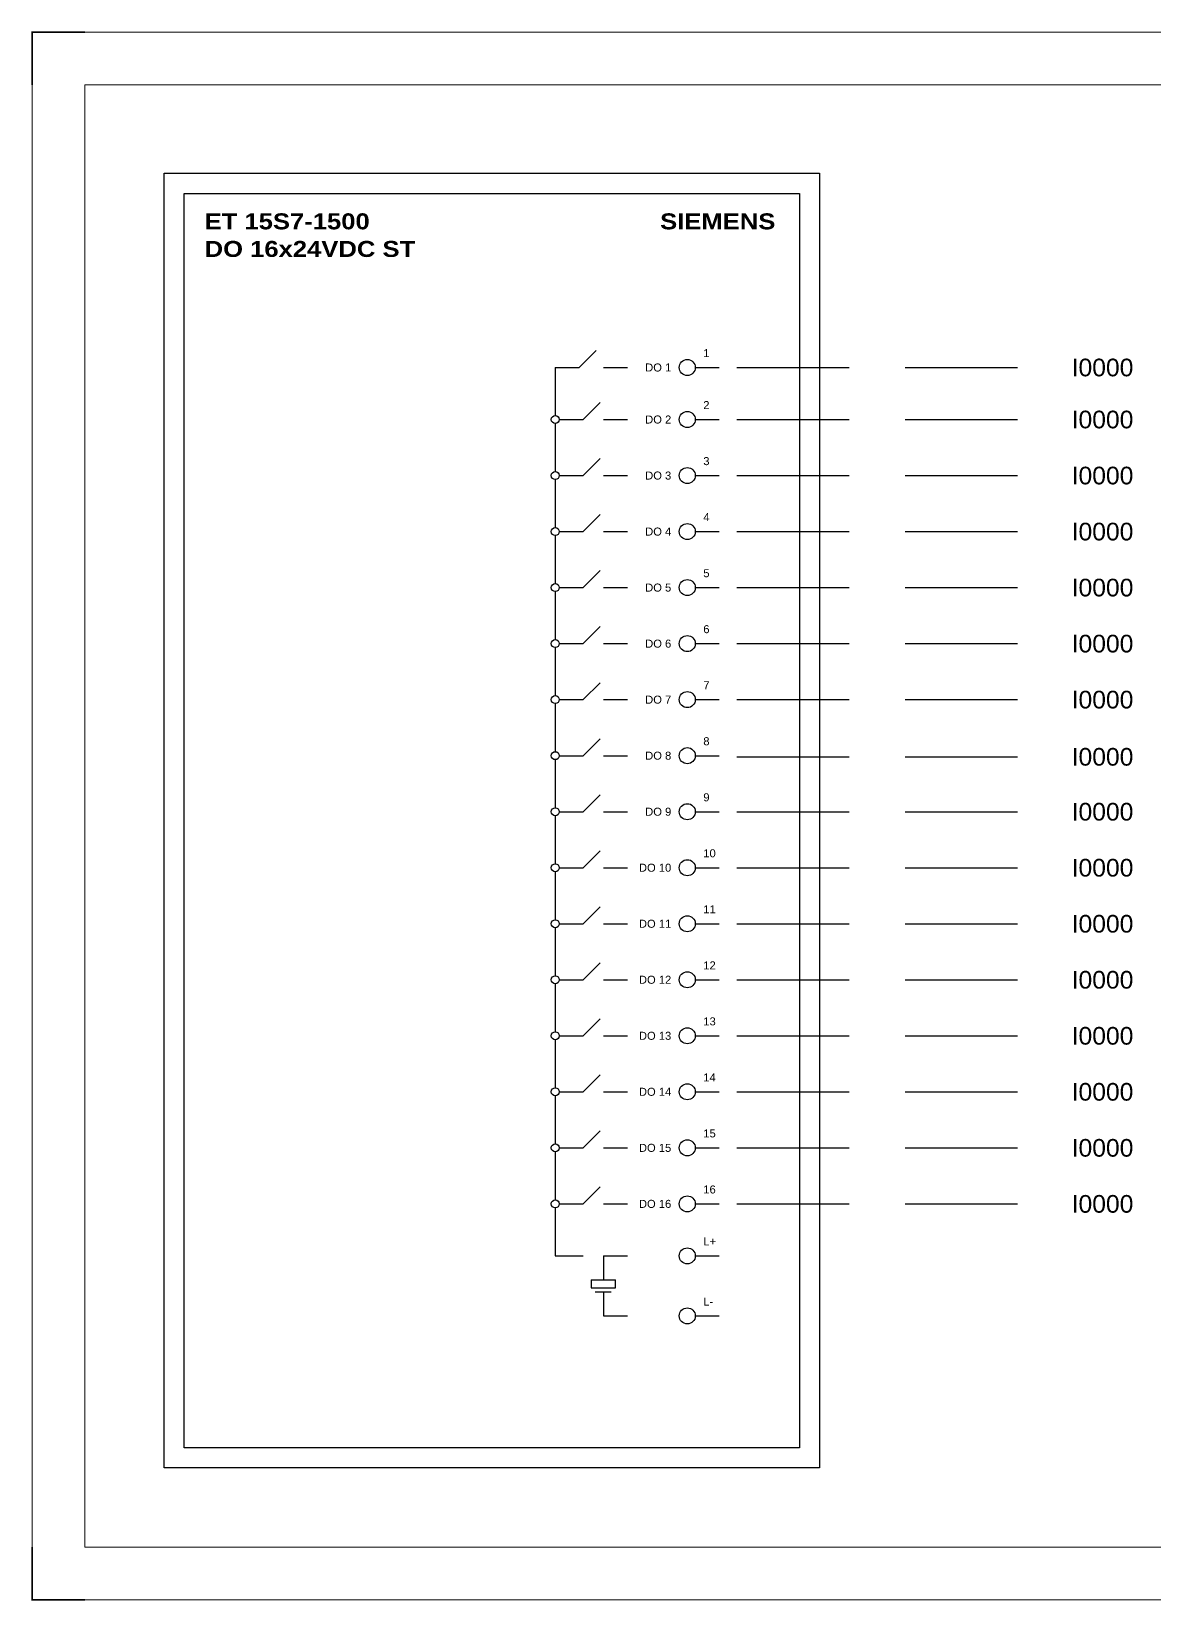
# Model space of a CAD drawing. Header units: centimetres. Extents: x -6233 to 67854, y 107 to 55669.
# Drawn here: x 13114 to 16294, y 18995 to 23439 of the extents above; entities that cross this region are included whole.
import ezdxf
from ezdxf.enums import TextEntityAlignment as Align

# ---------------------------------------------------------------- set-up
doc = ezdxf.new("R2010")
doc.units = ezdxf.units.CM
doc.header["$LTSCALE"] = 25.4
doc.linetypes.add('HIDDEN', pattern=[0.375, 0.25, -0.125])
doc.layers.add('Etiket-Line-L', color=7, linetype='Continuous')
doc.layers.add('EtIket-Line-S', color=2, linetype='Continuous')
doc.styles.add('Bold', font='ariblk.ttf', dxfattribs={"height": 25.4})
doc.styles.get("Standard").update_dxf_attribs({"font": 'arial.ttf', "height": 25.4})

# ---------------------------------------------------------------- blocks, each defined once
blk = doc.blocks.new('x5 Out Line')
at = {"const_width": 0.3}
for points in [[(9.65, 286.71), (0, 286.71), (0, 277.06)], [(0, 9.65), (0, 0), (9.65, 0)]]:
    blk.add_lwpolyline(points, dxfattribs=at)
at = {"lineweight": 15}
blk.add_lwpolyline([(395.8, 9.65), (395.8, 277.06), (9.65, 277.06), (9.65, 9.65)], close=True, dxfattribs=at)
at = {"layer": 'EtIket-Line-S', "lineweight": 9, "ltscale": 0.5}
blk.add_lwpolyline([(0, 0), (405.45, 0), (405.45, 286.71), (0, 286.71)], close=True, dxfattribs=at)

msp = doc.modelspace()

# ---------------------------------------------------------------- linework, layer by layer
at = {"ltscale": 50}
for p, q in [((14665.4, 22486.8), (14713.5, 22534.9)), ((14597.4, 22486.8), (14665.4, 22486.8)), ((14597.4, 22486.8), (14597.4, 22350.8)), ((14733.4, 22486.8), (14801.4, 22486.8)), ((14676.7, 22339.5), (14724.8, 22387.5)), ((14597.4, 22328.1), (14597.4, 22192.1)), ((14608.7, 22339.5), (14676.7, 22339.5)), ((14733.4, 22339.5), (14801.4, 22339.5)), ((14676.7, 22180.8), (14724.8, 22228.9)), ((14608.7, 22180.8), (14676.7, 22180.8)), ((14733.4, 22180.8), (14801.4, 22180.8)), ((14597.4, 22169.5), (14597.4, 22033.5)), ((14676.7, 22022.1), (14724.8, 22070.2)), ((14597.4, 22010.8), (14597.4, 21874.8)), ((14608.7, 22022.1), (14676.7, 22022.1)), ((14733.4, 22022.1), (14801.4, 22022.1)), ((14676.7, 21863.5), (14724.8, 21911.6)), ((14597.4, 21852.1), (14597.4, 21716.2)), ((14608.7, 21863.5), (14676.7, 21863.5)), ((14733.4, 21863.5), (14801.4, 21863.5)), ((14676.7, 21704.8), (14724.8, 21752.9)), ((14597.4, 21693.5), (14597.4, 21557.5)), ((14608.7, 21704.8), (14676.7, 21704.8)), ((14733.4, 21704.8), (14801.4, 21704.8)), ((14676.7, 21546.2), (14724.8, 21594.2)), ((14597.4, 21534.8), (14597.4, 21398.8)), ((14608.7, 21546.2), (14676.7, 21546.2)), ((14733.4, 21546.2), (14801.4, 21546.2)), ((14676.7, 21387.5), (14724.8, 21435.6)), ((14597.4, 21376.2), (14597.4, 21240.2)), ((14608.7, 21387.5), (14676.7, 21387.5)), ((14733.4, 21387.5), (14801.4, 21387.5)), ((14676.7, 21228.8), (14724.8, 21276.9)), ((14597.4, 21217.5), (14597.4, 21081.5)), ((14608.7, 21228.8), (14676.7, 21228.8)), ((14733.4, 21228.8), (14801.4, 21228.8)), ((14676.7, 21070.2), (14724.8, 21118.3)), ((14608.7, 21070.2), (14676.7, 21070.2)), ((14733.4, 21070.2), (14801.4, 21070.2)), ((14597.4, 21058.9), (14597.4, 20922.9)), ((14676.7, 20911.5), (14724.8, 20959.6)), ((14597.4, 20900.2), (14597.4, 20764.2)), ((14608.7, 20911.5), (14676.7, 20911.5)), ((14733.4, 20911.5), (14801.4, 20911.5)), ((14676.7, 20752.9), (14724.8, 20801)), ((14597.4, 20741.5), (14597.4, 20605.5)), ((14608.7, 20752.9), (14676.7, 20752.9)), ((14733.4, 20752.9), (14801.4, 20752.9)), ((14676.7, 20594.2), (14724.8, 20642.3)), ((14597.4, 20582.9), (14597.4, 20446.9)), ((14608.7, 20594.2), (14676.7, 20594.2)), ((14733.4, 20594.2), (14801.4, 20594.2)), ((14676.7, 20435.6), (14724.8, 20483.6)), ((14597.4, 20424.2), (14597.4, 20288.2)), ((14608.7, 20435.6), (14676.7, 20435.6)), ((14733.4, 20435.6), (14801.4, 20435.6)), ((14676.7, 20276.9), (14724.8, 20325)), ((14597.4, 20265.6), (14597.4, 20129.6)), ((14608.7, 20276.9), (14676.7, 20276.9)), ((14733.4, 20276.9), (14801.4, 20276.9)), ((14676.7, 20118.2), (14724.8, 20166.3)), ((14597.4, 20106.9), (14597.4, 19970.9)), ((14608.7, 20118.2), (14676.7, 20118.2)), ((14733.4, 20118.2), (14801.4, 20118.2)), ((14597.4, 19970.9), (14676.7, 19970.9)), ((14733.4, 19970.9), (14801.4, 19970.9)), ((14733.4, 19970.9), (14733.4, 19902.9)), ((14699.4, 19902.9), (14767.4, 19902.9)), ((14699.4, 19902.9), (14699.4, 19880.5)), ((14699.4, 19880.5), (14767.4, 19880.5)), ((14710.7, 19868.9), (14756, 19868.9)), ((14733.4, 19868.9), (14733.4, 19800.9)), ((14767.4, 19880.5), (14767.4, 19902.9)), ((14733.4, 19800.9), (14801.4, 19800.9))]:
    msp.add_line(p, q, dxfattribs=at)
at = {"color": 6, "ltscale": 50}
for p, q in [((14993.7, 22486.8), (15061.7, 22486.8)), ((14993.7, 22339.5), (15061.7, 22339.5)), ((14993.7, 22180.8), (15061.7, 22180.8)), ((14993.7, 22022.1), (15061.7, 22022.1)), ((14993.7, 21863.5), (15061.7, 21863.5)), ((14993.7, 21704.8), (15061.7, 21704.8)), ((14993.7, 21546.2), (15061.7, 21546.2)), ((14993.7, 21387.5), (15061.7, 21387.5)), ((14993.7, 21228.8), (15061.7, 21228.8)), ((14993.7, 21070.2), (15061.7, 21070.2)), ((14993.7, 20911.5), (15061.7, 20911.5)), ((14993.7, 20752.9), (15061.7, 20752.9)), ((14993.7, 20594.2), (15061.7, 20594.2)), ((14993.7, 20435.6), (15061.7, 20435.6)), ((14993.7, 20276.9), (15061.7, 20276.9)), ((14993.7, 20118.2), (15061.7, 20118.2)), ((14993.7, 19970.9), (15061.7, 19970.9)), ((14993.7, 19800.9), (15061.7, 19800.9))]:
    msp.add_line(p, q, dxfattribs=at)
at = {"color": 146, "linetype": 'HIDDEN', "ltscale": 50, "true_color": 0x105689}
for p, q in [((15111.7, 22486.8), (15959.2, 22486.8)), ((15111.7, 22339.5), (15959.2, 22339.5)), ((15111.7, 22180.8), (15959.2, 22180.8)), ((15111.7, 22022.1), (15959.2, 22022.1)), ((15111.7, 21863.5), (15959.2, 21863.5)), ((15111.7, 21704.8), (15959.2, 21704.8)), ((15111.7, 21546.2), (15959.2, 21546.2)), ((15111.7, 21384.3), (15959.2, 21384.3)), ((15111.7, 21228.8), (15959.2, 21228.8)), ((15111.7, 21070.2), (15959.2, 21070.2)), ((15111.7, 20911.5), (15959.2, 20911.5)), ((15111.7, 20752.9), (15959.2, 20752.9)), ((15111.7, 20594.2), (15959.2, 20594.2)), ((15111.7, 20435.6), (15959.2, 20435.6)), ((15111.7, 20276.9), (15959.2, 20276.9)), ((15111.7, 20118.2), (15959.2, 20118.2))]:
    msp.add_line(p, q, dxfattribs=at)
at = {"ltscale": 50}
msp.add_lwpolyline([(13490.4, 23036.7), (15345, 23036.7), (15345, 19370.8), (13490.4, 19370.8)], close=True, dxfattribs=at)
at = {"color": 6, "ltscale": 50}
msp.add_lwpolyline([(13547, 22980), (15288.4, 22980), (15288.4, 19427.5), (13547, 19427.5)], close=True, dxfattribs=at)
at = {"color": 6, "ltscale": 500}
for centre in [(14971.1, 22486.8), (14971.1, 22339.5), (14971.1, 22180.8), (14971.1, 22022.1), (14971.1, 21863.5), (14971.1, 21704.8), (14971.1, 21546.2), (14971.1, 21387.5), (14971.1, 21228.8), (14971.1, 21070.2), (14971.1, 20911.5), (14971.1, 20752.9), (14971.1, 20594.2), (14971.1, 20435.6), (14971.1, 20276.9), (14971.1, 20118.2), (14971.1, 19970.9), (14971.1, 19800.9)]:
    msp.add_circle(centre, 22.7, dxfattribs=at)
at = {"ltscale": 500}
for centre in [(14597.4, 22339.5), (14597.4, 22180.8), (14597.4, 22022.1), (14597.4, 21863.5), (14597.4, 21704.8), (14597.4, 21546.2), (14597.4, 21387.5), (14597.4, 21228.8), (14597.4, 21070.2), (14597.4, 20911.5), (14597.4, 20752.9), (14597.4, 20594.2), (14597.4, 20435.6), (14597.4, 20276.9), (14597.4, 20118.2)]:
    msp.add_circle(centre, 11.3, dxfattribs=at)

# ---------------------------------------------------------------- block references
at = {"layer": 'Etiket-Line-L', "lineweight": 0, "xscale": 15.48351216233742, "yscale": 15.48351216233742, "zscale": 15.48351216233742}
msp.add_blockref('x5 Out Line', (13116.5, 18997), dxfattribs=at)

# ---------------------------------------------------------------- texts
at = {"ltscale": 500, "style": 'Bold'}
for s, p in [('ET 15S7-1500', (13604.6, 22923.3)), ('DO 16x24VDC ST', (13604.6, 22845.2))]:
    msp.add_text(s, height=45.331, dxfattribs=at).set_placement(p, align=Align.TOP_LEFT)
msp.add_text('SIEMENS', height=45.33, dxfattribs=at).set_placement((15220.4, 22923.3), align=Align.TOP_RIGHT)
at = {"ltscale": 500}
for s, height, p in [('1', 22.7, (15016.4, 22509.4)), ('2', 22.7, (15016.4, 22362.1)), ('3', 22.7, (15016.4, 22203.5)), ('4', 22.7, (15016.4, 22044.8)), ('5', 22.7, (15016.4, 21886.1)), ('6', 22.7, (15016.4, 21727.5)), ('7', 22.7, (15016.4, 21568.8)), ('8', 22.7, (15016.4, 21410.2)), ('9', 22.7, (15016.4, 21251.5)), ('10', 22.67, (15016.4, 21092.9)), ('11', 22.67, (15016.4, 20934.2)), ('12', 22.67, (15016.4, 20775.5)), ('13', 22.67, (15016.4, 20616.9)), ('14', 22.67, (15016.4, 20458.2)), ('15', 22.67, (15016.4, 20299.6)), ('16', 22.67, (15016.4, 20140.9)), ('L+', 22.67, (15016.4, 19993.6)), ('L-', 22.67, (15016.4, 19823.6))]:
    msp.add_text(s, height=height, dxfattribs=at).set_placement(p, align=Align.BOTTOM_LEFT)
for s, p in [('DO 1', (14925.7, 22486.8)), ('DO 2', (14925.7, 22339.5)), ('DO 3', (14925.7, 22180.8)), ('DO 4', (14925.7, 22022.1)), ('DO 5', (14925.7, 21863.5)), ('DO 6', (14925.7, 21704.8)), ('DO 7', (14925.7, 21546.2)), ('DO 8', (14925.7, 21387.5)), ('DO 9', (14925.7, 21228.8)), ('DO 10', (14925.7, 21070.2)), ('DO 11', (14925.7, 20911.5)), ('DO 12', (14925.7, 20752.9)), ('DO 13', (14925.7, 20594.2)), ('DO 14', (14925.7, 20435.6)), ('DO 15', (14925.7, 20276.9)), ('DO 16', (14925.7, 20118.2))]:
    msp.add_text(s, height=22.67, dxfattribs=at).set_placement(p, align=Align.MIDDLE_RIGHT)
for p in [(16059.2, 22486.8), (16059.2, 22339.5), (16059.2, 22180.8), (16059.2, 22022.1), (16059.2, 21863.5), (16059.2, 21704.8), (16059.2, 21546.2), (16059.2, 21384.3), (16059.2, 21228.8), (16059.2, 21070.2), (16059.2, 20911.5), (16059.2, 20752.9), (16059.2, 20594.2), (16059.2, 20435.6), (16059.2, 20276.9), (16059.2, 20118.2)]:
    msp.add_text('I0000', height=50, dxfattribs=at).set_placement(p, align=Align.MIDDLE_LEFT)

doc.saveas('drawing.dxf')
